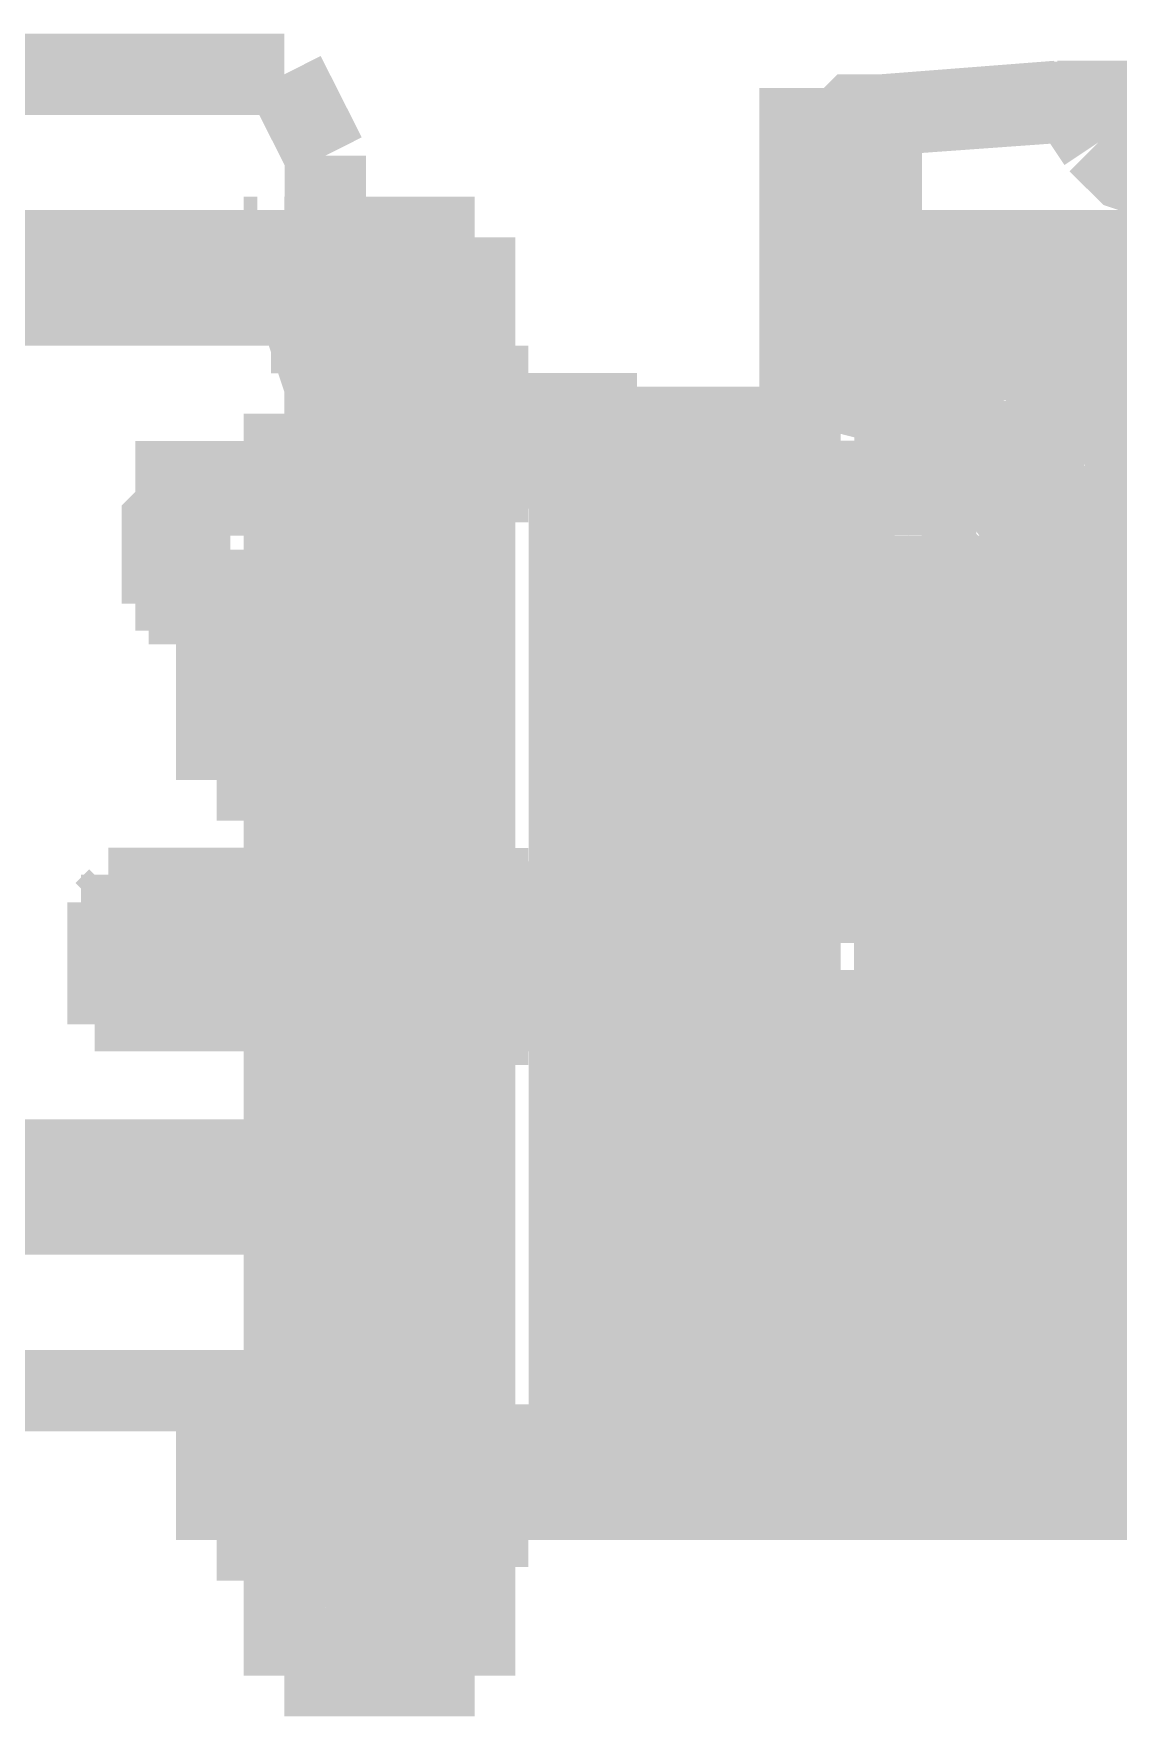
# Model space of a CAD drawing. Extents: x 0.1 to 11.6, y 0.3 to 16.2.
# Drawn here: x 8.4725 to 8.6058, y 7.53 to 7.7367 of the extents above; entities that cross this region are included whole.
import ezdxf

# ---------------------------------------------------------------- set-up
doc = ezdxf.new("R2010")
doc.units = 0
doc.header["$MEASUREMENT"] = 0

msp = doc.modelspace()

# ---------------------------------------------------------------- linework, layer by layer
at = {"color": 0}
for points, const_width in [([(8.50168, 7.73167), (8.44667, 7.73167)], 0.01), ([(8.50331, 7.73167), (8.50168, 7.73167)], 0.01), ([(8.50836, 7.72168), (8.50331, 7.73167)], 0.01), ([(8.57667, 7.72667), (8.57497, 7.72667), (8.57335, 7.72667), (8.57167, 7.72499)], 0.01), ([(8.59999, 7.72835), (8.57667, 7.72667)], 0.01), ([(8.59831, 7.72835), (8.57667, 7.72667)], 0.01), ([(8.57667, 7.72667), (8.57835, 7.72667)], 0.01), ([(8.57667, 7.72667), (8.57667, 7.71001)], 0.01), ([(8.59999, 7.72835), (8.59831, 7.72835)], 0.01), ([(8.59999, 7.72835), (8.60335, 7.72331)], 0.01), ([(8.64665, 7.72835), (8.59999, 7.72835)], 0.01), ([(8.56668, 7.72168), (8.56668, 7.72331), (8.56668, 7.72499), (8.56836, 7.72499)], 0.01), ([(8.56836, 7.72499), (8.56999, 7.72499), (8.57167, 7.72499)], 0.01), ([(8.57167, 7.72499), (8.57335, 7.72499)], 0.01), ([(8.60335, 7.72331), (8.60667, 7.72), (8.61165, 7.71832)], 0.01), ([(8.50836, 7.71832), (8.50836, 7.72168)], 0.01), ([(8.56668, 7.72168), (8.56668, 7.71001)], 0.01), ([(8.50836, 7.70503), (8.50836, 7.71832)], 0.01), ([(8.50836, 7.70833), (8.50836, 7.71001), (8.50667, 7.71001), (8.50667, 7.71164), (8.50499, 7.71164), (8.50499, 7.71332), (8.50499, 7.71164), (8.50331, 7.71164), (8.50331, 7.71001), (8.50331, 7.70833), (8.50499, 7.70833), (8.50499, 7.70665), (8.50499, 7.70503), (8.50499, 7.70335), (8.50667, 7.70335)], 0.01), ([(8.50168, 7.71001), (8.44667, 7.71001)], 0.01), ([(8.50331, 7.70833), (8.50331, 7.71001), (8.50168, 7.71001)], 0.01), ([(8.50331, 7.71332), (8.50331, 7.71164)], 0.00667), ([(8.50499, 7.71332), (8.50331, 7.71332)], 0.00667), ([(8.51497, 7.71164), (8.50836, 7.71164)], 0.01), ([(8.51497, 7.71164), (8.51497, 7.71001)], 0.01), ([(8.52669, 7.71164), (8.51497, 7.71164)], 0.01), ([(8.51497, 7.71164), (8.51497, 7.62332)], 0.01), ([(8.51497, 7.71164), (8.51497, 7.70167)], 0.01), ([(8.52669, 7.71164), (8.52669, 7.62332)], 0.01), ([(8.56668, 7.71001), (8.56668, 7.70167)], 0.01), ([(8.56668, 7.71001), (8.57167, 7.71001)], 0.01), ([(8.56836, 7.71001), (8.56836, 7.71164)], 0.01), ([(8.57497, 7.71164), (8.56836, 7.71164)], 0.01), ([(8.56836, 7.71164), (8.56999, 7.71164)], 0.01), ([(8.57335, 7.71164), (8.56836, 7.71164)], 0.01), ([(8.57167, 7.71001), (8.65169, 7.71001)], 0.01), ([(8.57335, 7.71164), (8.57497, 7.71164)], 0.01), ([(8.57497, 7.71001), (8.57497, 7.71164)], 0.01), ([(8.44667, 7.71001), (8.50331, 7.71001)], 0.00667), ([(8.50331, 7.70833), (8.50836, 7.69336)], 0.01), ([(8.50331, 7.69835), (8.50331, 7.71164)], 0.00667), ([(8.50836, 7.70833), (8.50836, 7.70665), (8.50836, 7.70503)], 0.01), ([(8.51665, 7.70833), (8.51497, 7.70833)], 0.00667), ([(8.52333, 7.70833), (8.51665, 7.70833)], 0.00667), ([(8.51665, 7.70833), (8.51833, 7.70833)], 0.00667), ([(8.51665, 7.70833), (8.51665, 7.69336)], 0.00667), ([(8.52333, 7.70833), (8.52333, 7.69)], 0.00667), ([(8.50836, 7.70503), (8.50836, 7.69997)], 0.01), ([(8.50667, 7.70335), (8.50667, 7.70167), (8.50667, 7.69997), (8.50836, 7.69997), (8.50836, 7.69835)], 0.01), ([(8.51167, 7.70503), (8.50999, 7.70503), (8.50836, 7.70335)], 0.00667), ([(8.51497, 7.70503), (8.51167, 7.70503)], 0.00667), ([(8.44667, 7.70167), (8.50331, 7.70167)], 0.00667), ([(8.51497, 7.70167), (8.50836, 7.69997)], 0.01), ([(8.51497, 7.70167), (8.51497, 7.69997)], 0.01), ([(8.51497, 7.69997), (8.51497, 7.69667)], 0.01), ([(8.56668, 7.70167), (8.57167, 7.70167)], 0.01), ([(8.56668, 7.67833), (8.56668, 7.70167)], 0.01), ([(8.56999, 7.69499), (8.56999, 7.70167)], 0.00667), ([(8.57167, 7.70167), (8.65169, 7.70167)], 0.01), ([(8.59, 7.69997), (8.58165, 7.69835), (8.57667, 7.69336), (8.57497, 7.68668)], 0.01), ([(8.57335, 7.69499), (8.57335, 7.70167)], 0.00667), ([(8.63336, 7.69997), (8.59, 7.69997)], 0.01), ([(8.50836, 7.69835), (8.51497, 7.69667)], 0.01), ([(8.50836, 7.69835), (8.50999, 7.69835)], 0.01), ([(8.50836, 7.69336), (8.50836, 7.69835)], 0.01), ([(8.50836, 7.69835), (8.50999, 7.69835)], 0.01), ([(8.50836, 7.69997), (8.50836, 7.69835)], 0.00667), ([(8.63336, 7.69835), (8.58664, 7.69835)], 0.01), ([(8.58664, 7.69835), (8.58664, 7.69667)], 0.01), ([(8.50331, 7.69835), (8.50499, 7.69835)], 0.00667), ([(8.50331, 7.69835), (8.50836, 7.69835)], 0.00667), ([(8.51497, 7.69667), (8.51497, 7.62668)], 0.01), ([(8.58664, 7.69667), (8.595, 7.69667)], 0.01), ([(8.595, 7.69667), (8.59169, 7.69336)], 0.01), ([(8.51497, 7.69667), (8.51665, 7.69667)], 0.00667), ([(8.51497, 7.69667), (8.51665, 7.69667)], 0.00667), ([(8.61003, 7.685), (8.60667, 7.69), (8.60167, 7.69336), (8.59668, 7.69), (8.595, 7.685)], 0.01), ([(8.50836, 7.69), (8.50836, 7.69336)], 0.01), ([(8.50836, 7.69), (8.50836, 7.69336)], 0.01), ([(8.50836, 7.69336), (8.50836, 7.68668)], 0.00667), ([(8.51665, 7.69336), (8.51665, 7.68332)], 0.00667), ([(8.51665, 7.69336), (8.52333, 7.69336)], 0.00667), ([(8.53331, 7.69336), (8.52669, 7.69336)], 0.01), ([(8.53331, 7.69336), (8.53331, 7.68668)], 0.01), ([(8.57335, 7.69499), (8.56999, 7.69499)], 0.00667), ([(8.58003, 7.69336), (8.58003, 7.69168)], 0.01), ([(8.59169, 7.69336), (8.58003, 7.69336)], 0.01), ([(8.58003, 7.69168), (8.59169, 7.69168)], 0.01), ([(8.59169, 7.69168), (8.59, 7.68832)], 0.01), ([(8.50331, 7.69), (8.50331, 7.535)], 0.01), ([(8.50331, 7.69), (8.50836, 7.69)], 0.01), ([(8.53999, 7.69), (8.53331, 7.69)], 0.01), ([(8.54497, 7.69), (8.53999, 7.69)], 0.01), ([(8.53999, 7.69), (8.54167, 7.69)], 0.01), ([(8.53999, 7.68832), (8.53999, 7.69)], 0.01), ([(8.53999, 7.69), (8.54167, 7.69)], 0.01), ([(8.54497, 7.68832), (8.54497, 7.69)], 0.01), ([(8.54497, 7.69), (8.54665, 7.69)], 0.01), ([(8.60667, 7.685), (8.60499, 7.68832), (8.60167, 7.69), (8.59831, 7.68832), (8.59668, 7.685)], 0.01), ([(8.52333, 7.69), (8.51497, 7.69)], 0.00667), ([(8.53, 7.69), (8.51665, 7.69)], 0.00667), ([(8.52333, 7.69), (8.52333, 7.67503)], 0.00667), ([(8.52669, 7.69), (8.52669, 7.68668)], 0.00667), ([(8.52832, 7.69), (8.52669, 7.69)], 0.00667), ([(8.52832, 7.69), (8.52832, 7.68668)], 0.00667), ([(8.53, 7.69), (8.52832, 7.69)], 0.00667), ([(8.53, 7.69), (8.53, 7.68668)], 0.00667), ([(8.53999, 7.68332), (8.53999, 7.68832)], 0.01), ([(8.54167, 7.68668), (8.54167, 7.68832)], 0.01), ([(8.56668, 7.68832), (8.54167, 7.68832)], 0.01), ([(8.59, 7.68832), (8.57835, 7.68832)], 0.01), ([(8.57835, 7.68832), (8.57835, 7.68668)], 0.01), ([(8.50836, 7.68668), (8.50836, 7.68832), (8.50999, 7.68832), (8.51167, 7.68832)], 0.00667), ([(8.50836, 7.68832), (8.50836, 7.68668), (8.50999, 7.685), (8.51167, 7.685)], 0.00667), ([(8.51167, 7.68832), (8.51335, 7.68832)], 0.00667), ([(8.51335, 7.67333), (8.51335, 7.68832)], 0.00667), ([(8.53999, 7.68832), (8.53, 7.68832)], 0.00667), ([(8.54497, 7.68832), (8.53, 7.68832)], 0.00667), ([(8.53331, 7.68668), (8.53331, 7.68164)], 0.01), ([(8.54167, 7.68332), (8.54167, 7.68668)], 0.01), ([(8.56668, 7.68668), (8.54167, 7.68668)], 0.01), ([(8.54497, 7.68832), (8.54497, 7.68668)], 0.00667), ([(8.54497, 7.68332), (8.54497, 7.68832)], 0.00667), ([(8.54497, 7.68832), (8.54665, 7.68832)], 0.00667), ([(8.56668, 7.68832), (8.54497, 7.68832)], 0.00667), ([(8.57497, 7.68668), (8.57497, 7.66997)], 0.01), ([(8.57835, 7.68668), (8.59, 7.68668)], 0.01), ([(8.59, 7.68668), (8.59, 7.68332)], 0.01), ([(8.60335, 7.685), (8.60335, 7.68668), (8.60167, 7.68668), (8.60167, 7.685)], 0.01), ([(8.50836, 7.67665), (8.50836, 7.68668)], 0.00667), ([(8.51497, 7.685), (8.51167, 7.685)], 0.00667), ([(8.52669, 7.68668), (8.52669, 7.68164)], 0.00667), ([(8.52832, 7.68668), (8.52832, 7.68164)], 0.00667), ([(8.53, 7.68668), (8.53, 7.68164)], 0.00667), ([(8.53331, 7.68332), (8.53999, 7.68332)], 0.01), ([(8.53999, 7.68332), (8.53999, 7.62999)], 0.01), ([(8.54167, 7.68332), (8.53999, 7.68332)], 0.01), ([(8.54167, 7.67833), (8.54167, 7.68332)], 0.01), ([(8.56668, 7.68332), (8.54167, 7.68332)], 0.01), ([(8.54497, 7.68668), (8.54497, 7.68332)], 0.00667), ([(8.57667, 7.68332), (8.57667, 7.68164)], 0.01), ([(8.59, 7.68332), (8.57667, 7.68332)], 0.01), ([(8.595, 7.685), (8.59668, 7.68001), (8.60167, 7.67833), (8.60667, 7.68001), (8.61003, 7.685)], 0.01), ([(8.59668, 7.685), (8.59831, 7.68164), (8.60167, 7.68001), (8.60499, 7.68164), (8.60667, 7.685)], 0.01), ([(8.60167, 7.685), (8.60335, 7.685)], 0.01), ([(8.49333, 7.68164), (8.49164, 7.68164), (8.49001, 7.68164), (8.49001, 7.68001)], 0.01), ([(8.49333, 7.68164), (8.50331, 7.68164)], 0.01), ([(8.51497, 7.68332), (8.51665, 7.68332)], 0.00667), ([(8.51665, 7.68332), (8.52333, 7.68332)], 0.00667), ([(8.52669, 7.68164), (8.53331, 7.68164)], 0.01), ([(8.53, 7.68332), (8.53999, 7.68332)], 0.00667), ([(8.53, 7.68332), (8.54497, 7.68332)], 0.00667), ([(8.53331, 7.68332), (8.53999, 7.68332)], 0.00667), ([(8.54497, 7.68332), (8.54167, 7.68332)], 0.00667), ([(8.54497, 7.68164), (8.54497, 7.68332)], 0.00667), ([(8.55832, 7.68001), (8.54497, 7.68332)], 0.00667), ([(8.54497, 7.68332), (8.54665, 7.68332)], 0.00667), ([(8.54497, 7.68332), (8.55832, 7.68001)], 0.00667), ([(8.55832, 7.68001), (8.54497, 7.68332)], 0.00667), ([(8.57667, 7.68164), (8.59, 7.68164)], 0.01), ([(8.59, 7.68164), (8.595, 7.67503), (8.60167, 7.67333)], 0.01), ([(8.49001, 7.68001), (8.49001, 7.67833), (8.48833, 7.67665), (8.48833, 7.67503), (8.48833, 7.67333), (8.48833, 7.67165), (8.49001, 7.67165), (8.49001, 7.66997)], 0.01), ([(8.51497, 7.68164), (8.53, 7.68164)], 0.00667), ([(8.52669, 7.68164), (8.52832, 7.68164)], 0.00667), ([(8.52832, 7.68164), (8.53, 7.68164)], 0.00667), ([(8.54497, 7.68164), (8.54167, 7.68164)], 0.00667), ([(8.54497, 7.68164), (8.54167, 7.68164)], 0.00667), ([(8.54497, 7.68001), (8.54497, 7.68164)], 0.00667), ([(8.55832, 7.67833), (8.54497, 7.68164)], 0.00667), ([(8.54497, 7.68164), (8.55832, 7.68001)], 0.00667), ([(8.59169, 7.67503), (8.59169, 7.67665), (8.59, 7.67833), (8.58832, 7.67665), (8.58664, 7.67503)], 0.01), ([(8.51167, 7.68001), (8.51167, 7.62332)], 0.00667), ([(8.51167, 7.68001), (8.51167, 7.65332)], 0.00667), ([(8.51335, 7.68001), (8.51167, 7.68001)], 0.00667), ([(8.51497, 7.68001), (8.51167, 7.68001)], 0.00667), ([(8.51335, 7.68001), (8.51335, 7.62332)], 0.00667), ([(8.51497, 7.68001), (8.51335, 7.68001)], 0.00667), ([(8.53668, 7.62332), (8.53668, 7.68001)], 0.00667), ([(8.53999, 7.68001), (8.53668, 7.68001)], 0.00667), ([(8.54167, 7.66997), (8.54167, 7.67833)], 0.01), ([(8.57167, 7.67833), (8.54167, 7.67833)], 0.01), ([(8.54497, 7.68001), (8.54167, 7.68001)], 0.00667), ([(8.54497, 7.68001), (8.55832, 7.67665)], 0.00667), ([(8.55832, 7.68001), (8.56, 7.68001)], 0.00667), ([(8.56668, 7.68001), (8.55832, 7.68001)], 0.00667), ([(8.56668, 7.68001), (8.55832, 7.68001)], 0.00667), ([(8.55832, 7.68001), (8.56, 7.68001)], 0.00667), ([(8.56668, 7.68001), (8.55832, 7.68001)], 0.00667), ([(8.56668, 7.68001), (8.55832, 7.68001)], 0.00667), ([(8.59169, 7.67503), (8.59169, 7.67665), (8.59, 7.67833), (8.58832, 7.67833), (8.58664, 7.67665), (8.58664, 7.67503)], 0.01), ([(8.59169, 7.67503), (8.59169, 7.67665), (8.59, 7.67833), (8.58832, 7.67665), (8.58664, 7.67503)], 0.00667), ([(8.49164, 7.67503), (8.49333, 7.67833)], 0.00667), ([(8.51335, 7.67833), (8.49333, 7.67833)], 0.00667), ([(8.49333, 7.67833), (8.49333, 7.66997)], 0.00667), ([(8.51167, 7.67833), (8.50999, 7.67833), (8.50999, 7.67665), (8.50836, 7.67665)], 0.00667), ([(8.50836, 7.67665), (8.50836, 7.67165)], 0.00667), ([(8.51167, 7.67333), (8.50999, 7.67333), (8.50999, 7.67503), (8.50836, 7.67503), (8.50836, 7.67665)], 0.00667), ([(8.51833, 7.67665), (8.51167, 7.67665)], 0.00667), ([(8.52669, 7.67833), (8.51497, 7.67833)], 0.00667), ([(8.51833, 7.67665), (8.51833, 7.67503)], 0.00667), ([(8.51833, 7.67665), (8.52001, 7.67665)], 0.00667), ([(8.51833, 7.67665), (8.52001, 7.67665)], 0.00667), ([(8.51833, 7.67665), (8.52001, 7.67665)], 0.00667), ([(8.51833, 7.67665), (8.52001, 7.67665)], 0.00667), ([(8.51833, 7.67665), (8.52001, 7.67665)], 0.00667), ([(8.51833, 7.67665), (8.52001, 7.67665)], 0.00667), ([(8.51833, 7.67665), (8.52001, 7.67665)], 0.00667), ([(8.51833, 7.67665), (8.52001, 7.67665)], 0.00667), ([(8.51833, 7.67665), (8.51833, 7.67503)], 0.00667), ([(8.51833, 7.67665), (8.52001, 7.67665)], 0.00667), ([(8.51833, 7.67665), (8.52001, 7.67665)], 0.00667), ([(8.54497, 7.67833), (8.54167, 7.67833)], 0.00667), ([(8.54497, 7.67503), (8.54497, 7.67833)], 0.00667), ([(8.55832, 7.67665), (8.54497, 7.67833)], 0.00667), ([(8.55832, 7.67665), (8.55832, 7.67833)], 0.00667), ([(8.56668, 7.67833), (8.55832, 7.67833)], 0.00667), ([(8.55832, 7.67333), (8.55832, 7.67665)], 0.00667), ([(8.56668, 7.67665), (8.55832, 7.67665)], 0.00667), ([(8.56668, 7.67665), (8.55832, 7.67665)], 0.00667), ([(8.56668, 7.66997), (8.56668, 7.67833)], 0.00667), ([(8.56836, 7.66835), (8.56836, 7.67833)], 0.00667), ([(8.58333, 7.67503), (8.58333, 7.67665), (8.58165, 7.67665), (8.58003, 7.67665), (8.58003, 7.67503)], 0.01), ([(8.58003, 7.67503), (8.58165, 7.67333), (8.58333, 7.67503)], 0.01), ([(8.58664, 7.67503), (8.58664, 7.67333), (8.58832, 7.67333), (8.59, 7.67333), (8.59169, 7.67333), (8.59169, 7.67503)], 0.01), ([(8.58664, 7.67503), (8.58664, 7.67333), (8.58832, 7.67333), (8.59, 7.67333), (8.59169, 7.67333), (8.59169, 7.67503)], 0.01), ([(8.49164, 7.67503), (8.49333, 7.66997)], 0.00667), ([(8.52333, 7.67503), (8.51497, 7.67503)], 0.00667), ([(8.51833, 7.67503), (8.51833, 7.63835)], 0.00667), ([(8.51833, 7.67503), (8.52001, 7.67503)], 0.00667), ([(8.51833, 7.67503), (8.52001, 7.67503)], 0.00667), ([(8.51833, 7.67503), (8.52001, 7.67503)], 0.00667), ([(8.51833, 7.67503), (8.51833, 7.63835)], 0.00667), ([(8.51833, 7.67503), (8.52001, 7.67503)], 0.00667), ([(8.52333, 7.67503), (8.52333, 7.625)], 0.00667), ([(8.54497, 7.67503), (8.54167, 7.67503)], 0.00667), ([(8.54497, 7.67503), (8.54167, 7.67503)], 0.00667), ([(8.54497, 7.67165), (8.54497, 7.67503)], 0.00667), ([(8.55832, 7.67165), (8.54497, 7.67503)], 0.00667), ([(8.54497, 7.67503), (8.55832, 7.67333)], 0.00667), ([(8.58664, 7.67503), (8.58664, 7.67333), (8.58832, 7.67333), (8.59, 7.67333), (8.59169, 7.67333), (8.59169, 7.67503)], 0.00667), ([(8.60167, 7.67333), (8.63336, 7.67333)], 0.01), ([(8.51167, 7.67333), (8.50999, 7.67333), (8.50999, 7.67165), (8.50836, 7.67165)], 0.00667), ([(8.51167, 7.67333), (8.51335, 7.67333)], 0.00667), ([(8.51167, 7.67333), (8.51335, 7.67333)], 0.00667), ([(8.51335, 7.65831), (8.51335, 7.67333)], 0.00667), ([(8.56668, 7.67333), (8.55832, 7.67333)], 0.00667), ([(8.49001, 7.66997), (8.49001, 7.66835), (8.49164, 7.66835), (8.49164, 7.66667), (8.49333, 7.66667)], 0.01), ([(8.50836, 7.67165), (8.50836, 7.63499)], 0.00667), ([(8.52333, 7.67165), (8.51497, 7.67165)], 0.00667), ([(8.57497, 7.66997), (8.54167, 7.66997)], 0.01), ([(8.54497, 7.67165), (8.54167, 7.67165)], 0.00667), ([(8.54497, 7.67165), (8.55832, 7.66835)], 0.00667), ([(8.55832, 7.66835), (8.55832, 7.67165)], 0.00667), ([(8.56668, 7.67165), (8.55832, 7.67165)], 0.00667), ([(8.64833, 7.66997), (8.57497, 7.66997)], 0.01), ([(8.49333, 7.66667), (8.50331, 7.66667)], 0.01), ([(8.51335, 7.66997), (8.49333, 7.66997)], 0.00667), ([(8.49501, 7.66667), (8.50331, 7.66667)], 0.01), ([(8.49501, 7.65169), (8.49501, 7.66667)], 0.01), ([(8.51497, 7.66997), (8.52669, 7.66997)], 0.00667), ([(8.56836, 7.66835), (8.55832, 7.66835)], 0.00667), ([(8.56668, 7.66997), (8.56668, 7.66835), (8.56836, 7.66835)], 0.00667), ([(8.49501, 7.66499), (8.50331, 7.66499)], 0.00667), ([(8.54167, 7.66168), (8.65668, 7.66168)], 0.01), ([(8.54167, 7.66), (8.54167, 7.66168)], 0.01), ([(8.50836, 7.66), (8.50999, 7.66), (8.50999, 7.65831), (8.51167, 7.65831)], 0.00667), ([(8.54167, 7.66), (8.65668, 7.66)], 0.01), ([(8.54497, 7.65332), (8.54497, 7.66)], 0.01), ([(8.55832, 7.65332), (8.55832, 7.66)], 0.01), ([(8.51167, 7.655), (8.50999, 7.655), (8.50999, 7.65668), (8.50836, 7.65668), (8.50836, 7.65831)], 0.00667), ([(8.51167, 7.65831), (8.51335, 7.65831)], 0.00667), ([(8.52333, 7.65831), (8.51497, 7.65831)], 0.00667), ([(8.51167, 7.655), (8.51167, 7.59169)], 0.00667), ([(8.54167, 7.65169), (8.54167, 7.65332)], 0.01), ([(8.54167, 7.65332), (8.65668, 7.65332)], 0.01), ([(8.49501, 7.65169), (8.50331, 7.65169)], 0.01), ([(8.49501, 7.64501), (8.49501, 7.65169)], 0.01), ([(8.54167, 7.65169), (8.65668, 7.65169)], 0.01), ([(8.54497, 7.64501), (8.54497, 7.65169)], 0.01), ([(8.55832, 7.64501), (8.55832, 7.65169)], 0.01), ([(8.50331, 7.64501), (8.49501, 7.64501)], 0.01), ([(8.54167, 7.64333), (8.54167, 7.64501)], 0.01), ([(8.54167, 7.64501), (8.56332, 7.64501)], 0.01), ([(8.565, 7.64501), (8.56332, 7.64501), (8.56332, 7.64333)], 0.01), ([(8.63499, 7.64501), (8.565, 7.64501)], 0.01), ([(8.54167, 7.64333), (8.56332, 7.64333)], 0.01), ([(8.54497, 7.63667), (8.54497, 7.64333)], 0.01), ([(8.55832, 7.63667), (8.55832, 7.64333)], 0.01), ([(8.56332, 7.64333), (8.56332, 7.60335)], 0.01), ([(8.56332, 7.64501), (8.63499, 7.64501)], 0.00667), ([(8.51833, 7.64165), (8.51665, 7.63997)], 0.00667), ([(8.51833, 7.64165), (8.51833, 7.63997)], 0.00667), ([(8.51833, 7.64165), (8.52001, 7.64165)], 0.00667), ([(8.51833, 7.63997), (8.51833, 7.64165)], 0.00667), ([(8.56332, 7.64333), (8.63667, 7.64333)], 0.00667), ([(8.51167, 7.63835), (8.51167, 7.63997)], 0.00667), ([(8.51665, 7.63997), (8.51665, 7.62332)], 0.00667), ([(8.51833, 7.63997), (8.52001, 7.63997)], 0.00667), ([(8.51833, 7.63997), (8.52001, 7.63997)], 0.00667), ([(8.51833, 7.63835), (8.51833, 7.63667)], 0.00667), ([(8.51833, 7.63835), (8.52001, 7.63835)], 0.00667), ([(8.51833, 7.63667), (8.51833, 7.63835)], 0.00667), ([(8.54167, 7.63667), (8.56168, 7.63667)], 0.01), ([(8.54167, 7.63499), (8.54167, 7.63667)], 0.01), ([(8.56168, 7.63499), (8.56168, 7.63667)], 0.01), ([(8.56332, 7.63667), (8.56168, 7.63667)], 0.01), ([(8.51833, 7.63667), (8.51833, 7.63167)], 0.00667), ([(8.51833, 7.63667), (8.52001, 7.63667)], 0.00667), ([(8.51833, 7.63667), (8.52001, 7.63667)], 0.00667), ([(8.54167, 7.63499), (8.56168, 7.63499)], 0.01), ([(8.54497, 7.62999), (8.54497, 7.63499)], 0.01), ([(8.55832, 7.62831), (8.55832, 7.63499)], 0.01), ([(8.56168, 7.63499), (8.56332, 7.63499)], 0.01), ([(8.63667, 7.63667), (8.56332, 7.63667)], 0.00667), ([(8.48167, 7.63336), (8.48503, 7.63336)], 0.00667), ([(8.48167, 7.63336), (8.48167, 7.63167)], 0.00667), ([(8.48503, 7.63336), (8.50836, 7.63336)], 0.00667), ([(8.50836, 7.63499), (8.51167, 7.63499)], 0.00667), ([(8.50836, 7.63499), (8.50836, 7.61165)], 0.00667), ([(8.50836, 7.63336), (8.50999, 7.63336)], 0.00667), ([(8.50999, 7.63167), (8.50999, 7.63336)], 0.00667), ([(8.51167, 7.63499), (8.51335, 7.63499)], 0.00667), ([(8.51335, 7.62668), (8.51335, 7.63499)], 0.00667), ([(8.53331, 7.63167), (8.52669, 7.63167)], 0.01), ([(8.53331, 7.63167), (8.53331, 7.61501)], 0.01), ([(8.56332, 7.63499), (8.63667, 7.63499)], 0.00667), ([(8.48167, 7.63167), (8.47999, 7.62999)], 0.00667), ([(8.48167, 7.63167), (8.48167, 7.62332)], 0.00667), ([(8.48167, 7.63167), (8.48335, 7.63167), (8.48503, 7.63167)], 0.00667), ([(8.48167, 7.63167), (8.48335, 7.63167)], 0.00667), ([(8.48503, 7.63167), (8.50836, 7.63167)], 0.00667), ([(8.50836, 7.63167), (8.50999, 7.63167)], 0.00667), ([(8.50836, 7.63167), (8.50999, 7.63167)], 0.00667), ([(8.50836, 7.63167), (8.50999, 7.63167)], 0.00667), ([(8.50836, 7.62668), (8.50836, 7.63167)], 0.00667), ([(8.51167, 7.63167), (8.50836, 7.63167)], 0.00667), ([(8.50999, 7.63167), (8.51167, 7.63167)], 0.00667), ([(8.50999, 7.63167), (8.51167, 7.63167)], 0.00667), ([(8.50999, 7.63167), (8.51167, 7.63167)], 0.00667), ([(8.50999, 7.63167), (8.51167, 7.63167)], 0.00667), ([(8.51497, 7.63167), (8.50999, 7.63167)], 0.00667), ([(8.53999, 7.63167), (8.51497, 7.63167)], 0.00667), ([(8.51665, 7.63167), (8.51665, 7.625)], 0.00667), ([(8.52333, 7.63167), (8.51665, 7.63167)], 0.00667), ([(8.53999, 7.63167), (8.51665, 7.63167)], 0.00667), ([(8.51833, 7.63167), (8.51833, 7.62999)], 0.00667), ([(8.51833, 7.63167), (8.52001, 7.63167)], 0.00667), ([(8.53331, 7.62999), (8.53999, 7.62999)], 0.01), ([(8.53999, 7.62999), (8.53999, 7.62831)], 0.01), ([(8.54497, 7.62999), (8.53999, 7.62999)], 0.01), ([(8.53999, 7.63167), (8.53999, 7.62332)], 0.00667), ([(8.54497, 7.62999), (8.54665, 7.62999)], 0.01), ([(8.54497, 7.62831), (8.54497, 7.62999)], 0.01), ([(8.47999, 7.62999), (8.47999, 7.62332)], 0.00667), ([(8.51665, 7.62999), (8.52333, 7.62999)], 0.00667), ([(8.51833, 7.62999), (8.51833, 7.625)], 0.00667), ([(8.51833, 7.62999), (8.52001, 7.62999)], 0.00667), ([(8.51833, 7.62999), (8.52001, 7.62999)], 0.00667), ([(8.53999, 7.62831), (8.53999, 7.62668)], 0.01), ([(8.54497, 7.62668), (8.54497, 7.62831)], 0.01), ([(8.54497, 7.62831), (8.56168, 7.62831)], 0.01), ([(8.56168, 7.62668), (8.56168, 7.62831)], 0.01), ([(8.56332, 7.62831), (8.56168, 7.62831)], 0.01), ([(8.51167, 7.62831), (8.51167, 7.60335)], 0.00667), ([(8.51335, 7.62668), (8.51497, 7.62668)], 0.01), ([(8.51335, 7.62001), (8.51335, 7.62668)], 0.01), ([(8.51497, 7.62668), (8.51497, 7.62332)], 0.01), ([(8.53, 7.62831), (8.51665, 7.62831)], 0.00667), ([(8.52832, 7.62831), (8.52669, 7.62668)], 0.00667), ([(8.52832, 7.62831), (8.52832, 7.62332)], 0.00667), ([(8.53, 7.62831), (8.52832, 7.62831)], 0.00667), ([(8.53, 7.62831), (8.53, 7.62332)], 0.00667), ([(8.53331, 7.62831), (8.53999, 7.62831)], 0.00667), ([(8.53999, 7.62668), (8.53999, 7.62001)], 0.01), ([(8.53999, 7.62001), (8.53999, 7.62668)], 0.01), ([(8.54497, 7.62001), (8.54497, 7.62668)], 0.01), ([(8.54497, 7.62668), (8.56168, 7.62668)], 0.01), ([(8.55832, 7.62001), (8.55832, 7.62668)], 0.01), ([(8.56168, 7.62668), (8.56332, 7.62668)], 0.01), ([(8.63667, 7.62831), (8.56332, 7.62831)], 0.00667), ([(8.48335, 7.62668), (8.47999, 7.62668)], 0.00667), ([(8.48335, 7.62668), (8.48335, 7.62332)], 0.00667), ([(8.48503, 7.62668), (8.48335, 7.62668)], 0.00667), ([(8.48503, 7.62668), (8.48503, 7.62332)], 0.00667), ([(8.50168, 7.625), (8.48503, 7.625)], 0.00667), ([(8.50168, 7.625), (8.50168, 7.62332)], 0.00667), ([(8.50168, 7.62332), (8.50168, 7.625)], 0.00667), ([(8.50836, 7.62001), (8.50836, 7.62668)], 0.00667), ([(8.50836, 7.62668), (8.51167, 7.62668)], 0.00667), ([(8.51497, 7.62332), (8.51497, 7.535)], 0.01), ([(8.51497, 7.62332), (8.51497, 7.62001)], 0.01), ([(8.51497, 7.62668), (8.51665, 7.62668)], 0.00667), ([(8.51665, 7.625), (8.51665, 7.62169)], 0.00667), ([(8.52333, 7.625), (8.51665, 7.625)], 0.00667), ([(8.51833, 7.625), (8.52001, 7.625)], 0.00667), ([(8.51833, 7.625), (8.51833, 7.62332)], 0.00667), ([(8.52669, 7.62332), (8.52669, 7.535)], 0.01), ([(8.52669, 7.62668), (8.52669, 7.62332)], 0.00667), ([(8.53999, 7.625), (8.53, 7.625)], 0.00667), ([(8.54497, 7.625), (8.53, 7.625)], 0.00667), ([(8.54497, 7.625), (8.54497, 7.62332)], 0.00667), ([(8.56332, 7.62668), (8.56836, 7.62668)], 0.00667), ([(8.56836, 7.62001), (8.56836, 7.62668)], 0.00667), ([(8.57667, 7.62668), (8.62332, 7.62668)], 0.00667), ([(8.57667, 7.62001), (8.57667, 7.62668)], 0.00667), ([(8.47999, 7.62332), (8.47999, 7.61501)], 0.00667), ([(8.48167, 7.62332), (8.48167, 7.61501)], 0.00667), ([(8.48335, 7.62332), (8.48335, 7.62001)], 0.00667), ([(8.48503, 7.62332), (8.48503, 7.62001)], 0.00667), ([(8.50168, 7.62332), (8.50168, 7.62169)], 0.00667), ([(8.50168, 7.62169), (8.50168, 7.62332)], 0.00667), ([(8.51167, 7.62332), (8.51167, 7.58003)], 0.00667), ([(8.51335, 7.62332), (8.51335, 7.56668)], 0.00667), ([(8.51665, 7.62332), (8.51665, 7.60667)], 0.00667), ([(8.51833, 7.62332), (8.51833, 7.62169)], 0.00667), ([(8.52669, 7.62332), (8.52669, 7.62001)], 0.00667), ([(8.52832, 7.62332), (8.52832, 7.61833)], 0.00667), ([(8.53, 7.62332), (8.53, 7.61833)], 0.00667), ([(8.53668, 7.56668), (8.53668, 7.62332)], 0.00667), ([(8.53999, 7.62332), (8.53999, 7.61501)], 0.00667), ([(8.54497, 7.62332), (8.54497, 7.62169)], 0.00667), ([(8.48503, 7.62169), (8.50168, 7.62169)], 0.00667), ([(8.51335, 7.62001), (8.51497, 7.62001)], 0.01), ([(8.51497, 7.62001), (8.51497, 7.535)], 0.01), ([(8.52333, 7.62169), (8.51665, 7.62169)], 0.00667), ([(8.51665, 7.62169), (8.51665, 7.61501)], 0.00667), ([(8.51833, 7.62169), (8.51833, 7.61664)], 0.00667), ([(8.51833, 7.62169), (8.52001, 7.62169)], 0.00667), ([(8.52333, 7.62169), (8.52333, 7.57167)], 0.00667), ([(8.53, 7.62169), (8.53999, 7.62169)], 0.00667), ([(8.53, 7.62169), (8.54497, 7.62169)], 0.00667), ([(8.53999, 7.61833), (8.53999, 7.62001)], 0.01), ([(8.54497, 7.61833), (8.54497, 7.62001)], 0.01), ([(8.54497, 7.62001), (8.56168, 7.62001)], 0.01), ([(8.56168, 7.61833), (8.56168, 7.62001)], 0.01), ([(8.56332, 7.62001), (8.56168, 7.62001)], 0.01), ([(8.47999, 7.61833), (8.48335, 7.62001)], 0.00667), ([(8.48335, 7.62001), (8.48503, 7.62001)], 0.00667), ([(8.50836, 7.62001), (8.51167, 7.62001)], 0.00667), ([(8.50836, 7.61501), (8.50836, 7.62001)], 0.00667), ([(8.51335, 7.61165), (8.51335, 7.62001)], 0.00667), ([(8.52669, 7.62001), (8.52832, 7.61833)], 0.00667), ([(8.53331, 7.61833), (8.53999, 7.61833)], 0.01), ([(8.53999, 7.61664), (8.53999, 7.61833)], 0.01), ([(8.54497, 7.61664), (8.54497, 7.61833)], 0.01), ([(8.54497, 7.61833), (8.56168, 7.61833)], 0.01), ([(8.55832, 7.61165), (8.55832, 7.61833)], 0.01), ([(8.56168, 7.61833), (8.56332, 7.61833)], 0.01), ([(8.56836, 7.62001), (8.56332, 7.62001)], 0.00667), ([(8.62332, 7.62001), (8.57667, 7.62001)], 0.00667), ([(8.51497, 7.61833), (8.51665, 7.61833)], 0.00667), ([(8.51665, 7.61833), (8.53, 7.61833)], 0.00667), ([(8.51833, 7.61664), (8.52001, 7.61664)], 0.00667), ([(8.51833, 7.61664), (8.51833, 7.61501)], 0.00667), ([(8.51833, 7.61664), (8.52001, 7.61664)], 0.00667), ([(8.53331, 7.61501), (8.52669, 7.61501)], 0.01), ([(8.52832, 7.61833), (8.53, 7.61833)], 0.00667), ([(8.53331, 7.61664), (8.53999, 7.61664)], 0.00667), ([(8.53999, 7.61664), (8.53999, 7.56332)], 0.01), ([(8.54497, 7.61664), (8.53999, 7.61664)], 0.01), ([(8.54497, 7.61664), (8.54665, 7.61664)], 0.01), ([(8.54497, 7.61165), (8.54497, 7.61664)], 0.01), ([(8.56332, 7.61833), (8.63667, 7.61833)], 0.00667), ([(8.47999, 7.61501), (8.48167, 7.61501)], 0.00667), ([(8.48167, 7.61501), (8.51497, 7.61501)], 0.00667), ([(8.50836, 7.61501), (8.51167, 7.61501)], 0.00667), ([(8.51497, 7.61501), (8.53999, 7.61501)], 0.00667), ([(8.51665, 7.61501), (8.52333, 7.61501)], 0.00667), ([(8.51665, 7.61501), (8.52333, 7.61501)], 0.00667), ([(8.51665, 7.61501), (8.53999, 7.61501)], 0.00667), ([(8.51833, 7.61501), (8.52001, 7.61501)], 0.00667), ([(8.51833, 7.61501), (8.51833, 7.61003)], 0.00667), ([(8.51833, 7.61501), (8.52001, 7.61501)], 0.00667), ([(8.54167, 7.61003), (8.54167, 7.61165)], 0.01), ([(8.54167, 7.61165), (8.56168, 7.61165)], 0.01), ([(8.56168, 7.61003), (8.56168, 7.61165)], 0.01), ([(8.56332, 7.61165), (8.56168, 7.61165)], 0.01), ([(8.51167, 7.61165), (8.50836, 7.61165)], 0.00667), ([(8.50836, 7.61165), (8.50836, 7.57497)], 0.00667), ([(8.51167, 7.61165), (8.51335, 7.61165)], 0.00667), ([(8.54167, 7.61003), (8.56168, 7.61003)], 0.01), ([(8.54497, 7.60335), (8.54497, 7.61003)], 0.01), ([(8.55832, 7.60335), (8.55832, 7.61003)], 0.01), ([(8.56168, 7.61003), (8.56332, 7.61003)], 0.01), ([(8.63667, 7.61165), (8.56332, 7.61165)], 0.00667), ([(8.51833, 7.61003), (8.51833, 7.60835)], 0.00667), ([(8.51833, 7.61003), (8.52001, 7.61003)], 0.00667), ([(8.51833, 7.61003), (8.52001, 7.61003)], 0.00667), ([(8.51833, 7.60835), (8.51833, 7.61003)], 0.00667), ([(8.51833, 7.60835), (8.51833, 7.57167)], 0.00667), ([(8.51833, 7.60835), (8.52001, 7.60835)], 0.00667), ([(8.51833, 7.60835), (8.51833, 7.57167)], 0.00667), ([(8.56332, 7.61003), (8.63667, 7.61003)], 0.00667), ([(8.51167, 7.60667), (8.51335, 7.60667)], 0.00667), ([(8.51665, 7.60667), (8.51833, 7.60499)], 0.00667), ([(8.51833, 7.60667), (8.52001, 7.60667)], 0.00667), ([(8.51833, 7.60667), (8.52001, 7.60667)], 0.00667), ([(8.50836, 7.60499), (8.50999, 7.60499), (8.50999, 7.60335), (8.51167, 7.60335)], 0.00667), ([(8.51833, 7.60499), (8.52001, 7.60499)], 0.00667), ([(8.51833, 7.60499), (8.52001, 7.60499)], 0.00667), ([(8.51833, 7.60499), (8.52001, 7.60499)], 0.00667), ([(8.54167, 7.60167), (8.54167, 7.60335)], 0.01), ([(8.54167, 7.60335), (8.56332, 7.60335)], 0.01), ([(8.56332, 7.60335), (8.56332, 7.60167), (8.565, 7.60167)], 0.01), ([(8.50499, 7.60335), (8.50836, 7.60335)], 0.00667), ([(8.50499, 7.60335), (8.50499, 7.60167)], 0.00667), ([(8.51167, 7.60335), (8.51497, 7.60335)], 0.00667), ([(8.54167, 7.60167), (8.56332, 7.60167)], 0.01), ([(8.54497, 7.595), (8.54497, 7.60167)], 0.01), ([(8.55832, 7.595), (8.55832, 7.60167)], 0.01), ([(8.56332, 7.60335), (8.63667, 7.60335)], 0.00667), ([(8.565, 7.60167), (8.63499, 7.60167)], 0.01), ([(8.50499, 7.59), (8.50499, 7.60167)], 0.00667), ([(8.56332, 7.60167), (8.63499, 7.60167)], 0.00667), ([(8.44667, 7.59999), (8.50499, 7.59999)], 0.00667), ([(8.51167, 7.59999), (8.50999, 7.59999), (8.50836, 7.59999), (8.50836, 7.59831)], 0.00667), ([(8.51167, 7.59999), (8.51497, 7.59999)], 0.00667), ([(8.54167, 7.595), (8.65668, 7.595)], 0.01), ([(8.54167, 7.59332), (8.54167, 7.595)], 0.01), ([(8.54167, 7.59332), (8.65668, 7.59332)], 0.01), ([(8.54497, 7.58664), (8.54497, 7.59332)], 0.01), ([(8.55832, 7.58664), (8.55832, 7.59332)], 0.01), ([(8.50331, 7.59169), (8.44667, 7.59169)], 0.01), ([(8.44667, 7.59169), (8.50499, 7.59169)], 0.00667), ([(8.50499, 7.58832), (8.50499, 7.59)], 0.00667), ([(8.51167, 7.59169), (8.50999, 7.59169), (8.50999, 7.59), (8.50836, 7.59), (8.50836, 7.58832)], 0.00667), ([(8.51167, 7.58832), (8.50999, 7.58832), (8.50836, 7.58832), (8.50836, 7.59)], 0.00667), ([(8.50499, 7.58832), (8.50836, 7.58832)], 0.00667), ([(8.51167, 7.58664), (8.51167, 7.58832)], 0.00667), ([(8.52333, 7.58832), (8.51497, 7.58832)], 0.00667), ([(8.54167, 7.58501), (8.54167, 7.58664)], 0.01), ([(8.54167, 7.58664), (8.65668, 7.58664)], 0.01), ([(8.51167, 7.58664), (8.51497, 7.58664)], 0.00667), ([(8.51167, 7.58664), (8.51167, 7.56668)], 0.00667), ([(8.54167, 7.58501), (8.65668, 7.58501)], 0.01), ([(8.50836, 7.58501), (8.51335, 7.58501)], 0.00667), ([(8.50836, 7.58501), (8.51335, 7.58501)], 0.00667), ([(8.51335, 7.57335), (8.51335, 7.58501)], 0.00667), ([(8.51335, 7.58501), (8.51497, 7.58501)], 0.00667), ([(8.51335, 7.58003), (8.51167, 7.58003)], 0.00667), ([(8.51167, 7.58003), (8.51167, 7.565)], 0.00667), ([(8.51167, 7.58003), (8.51167, 7.57835)], 0.00667), ([(8.56, 7.57835), (8.54167, 7.57835)], 0.01), ([(8.54167, 7.56836), (8.54167, 7.57835)], 0.01), ([(8.54497, 7.57667), (8.55832, 7.58003)], 0.00667), ([(8.55832, 7.57497), (8.55832, 7.58003)], 0.00667), ([(8.56, 7.58003), (8.55832, 7.58003)], 0.00667), ([(8.56999, 7.57835), (8.56, 7.57835)], 0.01), ([(8.56, 7.57835), (8.56, 7.56668)], 0.01), ([(8.56, 7.57835), (8.56, 7.58003)], 0.00667), ([(8.62999, 7.57835), (8.56999, 7.57835)], 0.01), ([(8.56999, 7.56668), (8.56999, 7.57835)], 0.01), ([(8.56999, 7.58003), (8.56999, 7.57835)], 0.00667), ([(8.62999, 7.58003), (8.56999, 7.58003)], 0.00667), ([(8.50499, 7.57835), (8.50331, 7.57835)], 0.00667), ([(8.50331, 7.57835), (8.50331, 7.56668)], 0.00667), ([(8.50331, 7.57835), (8.50499, 7.57835)], 0.00667), ([(8.50499, 7.57835), (8.51167, 7.57835)], 0.00667), ([(8.52669, 7.57667), (8.51497, 7.57667)], 0.00667), ([(8.54497, 7.57667), (8.54167, 7.57667)], 0.00667), ([(8.54497, 7.57167), (8.54497, 7.57667)], 0.00667), ([(8.56168, 7.57667), (8.565, 7.57667)], 0.00667), ([(8.56168, 7.57667), (8.56168, 7.56668)], 0.00667), ([(8.565, 7.57667), (8.56668, 7.57667)], 0.00667), ([(8.56668, 7.56668), (8.56668, 7.57667)], 0.00667), ([(8.50836, 7.57497), (8.50999, 7.57497), (8.50999, 7.57335), (8.51167, 7.57335)], 0.00667), ([(8.50836, 7.57497), (8.50836, 7.56999)], 0.00667), ([(8.51167, 7.57335), (8.51335, 7.57335)], 0.00667), ([(8.51335, 7.55832), (8.51335, 7.57335)], 0.00667), ([(8.52333, 7.57497), (8.51497, 7.57497)], 0.00667), ([(8.55832, 7.57497), (8.54497, 7.57167)], 0.00667), ([(8.54497, 7.57167), (8.55832, 7.57335)], 0.00667), ([(8.56, 7.57497), (8.55832, 7.57497)], 0.00667), ([(8.55832, 7.56999), (8.55832, 7.57335)], 0.00667), ([(8.58664, 7.57335), (8.55832, 7.57335)], 0.00667), ([(8.62999, 7.57497), (8.56999, 7.57497)], 0.00667), ([(8.44667, 7.56999), (8.49501, 7.56999)], 0.01), ([(8.50331, 7.56999), (8.49501, 7.56999)], 0.01), ([(8.49501, 7.55165), (8.49501, 7.56999)], 0.01), ([(8.50836, 7.56999), (8.50836, 7.57167), (8.50999, 7.57167), (8.51167, 7.57167)], 0.00667), ([(8.51167, 7.57167), (8.51335, 7.57167)], 0.00667), ([(8.52333, 7.57167), (8.51497, 7.57167)], 0.00667), ([(8.51833, 7.57167), (8.51833, 7.56999)], 0.00667), ([(8.51833, 7.57167), (8.52001, 7.57167)], 0.00667), ([(8.51833, 7.57167), (8.52001, 7.57167)], 0.00667), ([(8.51833, 7.57167), (8.52001, 7.57167)], 0.00667), ([(8.51833, 7.57167), (8.52001, 7.57167)], 0.00667), ([(8.51833, 7.57167), (8.51833, 7.56999)], 0.00667), ([(8.52333, 7.57167), (8.52333, 7.55664)], 0.00667), ([(8.54497, 7.57167), (8.54167, 7.57167)], 0.00667), ([(8.54497, 7.57167), (8.54167, 7.57167)], 0.00667), ([(8.54497, 7.56836), (8.54497, 7.57167)], 0.00667), ([(8.50836, 7.56), (8.50836, 7.56999)], 0.00667), ([(8.50836, 7.56999), (8.50999, 7.56836), (8.51167, 7.56836)], 0.00667), ([(8.51167, 7.56999), (8.51833, 7.56999)], 0.00667), ([(8.51833, 7.56999), (8.52001, 7.56999)], 0.00667), ([(8.51833, 7.56999), (8.52001, 7.56999)], 0.00667), ([(8.51833, 7.56999), (8.52001, 7.56999)], 0.00667), ([(8.51833, 7.56999), (8.52001, 7.56999)], 0.00667), ([(8.51833, 7.56999), (8.52001, 7.56999)], 0.00667), ([(8.51833, 7.56999), (8.52001, 7.56999)], 0.00667), ([(8.51833, 7.56999), (8.52001, 7.56999)], 0.00667), ([(8.51833, 7.56999), (8.52001, 7.56999)], 0.00667), ([(8.51833, 7.56999), (8.52001, 7.56999)], 0.00667), ([(8.51833, 7.56999), (8.52001, 7.56999)], 0.00667), ([(8.54167, 7.56836), (8.56, 7.56836)], 0.01), ([(8.54167, 7.56332), (8.54167, 7.56836)], 0.01), ([(8.55832, 7.56999), (8.54497, 7.56836)], 0.00667), ([(8.54497, 7.56668), (8.55832, 7.56999)], 0.00667), ([(8.58664, 7.56999), (8.55832, 7.56999)], 0.00667), ([(8.55832, 7.56836), (8.55832, 7.56999)], 0.00667), ([(8.58664, 7.56999), (8.55832, 7.56999)], 0.00667), ([(8.56999, 7.56836), (8.62999, 7.56836)], 0.01), ([(8.51497, 7.56836), (8.52669, 7.56836)], 0.00667), ([(8.54497, 7.56836), (8.54167, 7.56836)], 0.00667), ([(8.55832, 7.56836), (8.54497, 7.565)], 0.00667), ([(8.55832, 7.56668), (8.55832, 7.56332)], 0.01), ([(8.56, 7.56668), (8.55832, 7.56668)], 0.01), ([(8.58664, 7.56836), (8.55832, 7.56836)], 0.00667), ([(8.56, 7.56668), (8.56999, 7.56668)], 0.01), ([(8.56999, 7.56332), (8.56999, 7.56668)], 0.01), ([(8.56999, 7.56668), (8.57167, 7.56668)], 0.01), ([(8.50499, 7.56668), (8.50331, 7.56668)], 0.00667), ([(8.50331, 7.56668), (8.50499, 7.56668)], 0.00667), ([(8.50499, 7.56668), (8.51167, 7.565)], 0.00667), ([(8.51167, 7.56668), (8.51335, 7.56668)], 0.00667), ([(8.51167, 7.56668), (8.51497, 7.56668)], 0.00667), ([(8.51335, 7.565), (8.51167, 7.565)], 0.00667), ([(8.51167, 7.565), (8.51335, 7.565)], 0.00667), ([(8.51335, 7.56668), (8.51497, 7.56668)], 0.00667), ([(8.53, 7.565), (8.51497, 7.565)], 0.00667), ([(8.52669, 7.56332), (8.53331, 7.56332)], 0.01), ([(8.52669, 7.565), (8.52669, 7.56)], 0.00667), ([(8.52832, 7.565), (8.52669, 7.565)], 0.00667), ([(8.52832, 7.565), (8.52832, 7.56)], 0.00667), ([(8.53, 7.565), (8.52832, 7.565)], 0.00667), ([(8.53, 7.565), (8.53, 7.56)], 0.00667), ([(8.53331, 7.56332), (8.53999, 7.56332)], 0.01), ([(8.53331, 7.56332), (8.53331, 7.56)], 0.01), ([(8.53668, 7.56668), (8.53999, 7.56668)], 0.00667), ([(8.53999, 7.56332), (8.53999, 7.55832)], 0.01), ([(8.54167, 7.56332), (8.53999, 7.56332)], 0.01), ([(8.54167, 7.56332), (8.55832, 7.56332)], 0.01), ([(8.54167, 7.56), (8.54167, 7.56332)], 0.01), ([(8.54497, 7.56668), (8.54167, 7.56668)], 0.00667), ([(8.54497, 7.565), (8.54167, 7.565)], 0.00667), ([(8.54497, 7.565), (8.54167, 7.565)], 0.00667), ([(8.54497, 7.565), (8.54497, 7.56668)], 0.00667), ([(8.54497, 7.565), (8.55832, 7.56668)], 0.00667), ([(8.55832, 7.56668), (8.54497, 7.56332)], 0.00667), ([(8.54497, 7.56332), (8.55832, 7.56668)], 0.00667), ([(8.54497, 7.56332), (8.55832, 7.56668)], 0.00667), ([(8.54497, 7.56332), (8.54497, 7.565)], 0.00667), ([(8.55832, 7.56668), (8.56, 7.56668)], 0.00667), ([(8.58664, 7.56668), (8.55832, 7.56668)], 0.00667), ([(8.58664, 7.56668), (8.55832, 7.56668)], 0.00667), ([(8.55832, 7.56668), (8.56, 7.56668)], 0.00667), ([(8.58664, 7.56668), (8.55832, 7.56668)], 0.00667), ([(8.55832, 7.56668), (8.58664, 7.56668)], 0.00667), ([(8.56999, 7.56332), (8.62831, 7.56332)], 0.01), ([(8.51497, 7.56332), (8.51665, 7.56332)], 0.00667), ([(8.51665, 7.56332), (8.52333, 7.56332)], 0.00667), ([(8.51665, 7.56332), (8.51665, 7.55333)], 0.00667), ([(8.53999, 7.56332), (8.53, 7.56332)], 0.00667), ([(8.54497, 7.56332), (8.53, 7.56332)], 0.00667), ([(8.53331, 7.56332), (8.53999, 7.56332)], 0.00667), ([(8.54497, 7.56332), (8.54167, 7.56332)], 0.00667), ([(8.54497, 7.56332), (8.54497, 7.56)], 0.00667), ([(8.54497, 7.56332), (8.54665, 7.56332)], 0.00667), ([(8.54497, 7.55832), (8.54497, 7.56332)], 0.00667), ([(8.51167, 7.56168), (8.50999, 7.56168), (8.50836, 7.56), (8.50836, 7.55832)], 0.00667), ([(8.51167, 7.56168), (8.51497, 7.56168)], 0.00667), ([(8.53331, 7.56), (8.53331, 7.55333)], 0.01), ([(8.54167, 7.56), (8.65668, 7.56)], 0.01), ([(8.54167, 7.55664), (8.54167, 7.56)], 0.01), ([(8.51167, 7.55832), (8.50999, 7.55832), (8.50836, 7.55832), (8.50836, 7.56)], 0.00667), ([(8.50836, 7.56), (8.50836, 7.54335)], 0.00667), ([(8.52669, 7.56), (8.52669, 7.55664)], 0.00667), ([(8.52832, 7.56), (8.52832, 7.55664)], 0.00667), ([(8.53, 7.56), (8.53, 7.55501)], 0.00667), ([(8.53999, 7.55832), (8.53999, 7.55664)], 0.01), ([(8.54497, 7.56), (8.54497, 7.55832)], 0.00667), ([(8.51167, 7.55832), (8.51335, 7.55832)], 0.00667), ([(8.53, 7.55832), (8.53999, 7.55832)], 0.00667), ([(8.53, 7.55832), (8.54497, 7.55832)], 0.00667), ([(8.53331, 7.55664), (8.53999, 7.55664)], 0.01), ([(8.53999, 7.55664), (8.54497, 7.55664)], 0.01), ([(8.53999, 7.55664), (8.54167, 7.55664)], 0.01), ([(8.54167, 7.55664), (8.65169, 7.55664)], 0.01), ([(8.54497, 7.55664), (8.54665, 7.55664)], 0.01), ([(8.54497, 7.55664), (8.54665, 7.55664)], 0.01), ([(8.54497, 7.55664), (8.54497, 7.55832)], 0.00667), ([(8.54497, 7.55832), (8.58664, 7.55832)], 0.00667), ([(8.52333, 7.55664), (8.51497, 7.55664)], 0.00667), ([(8.51665, 7.55501), (8.53, 7.55501)], 0.00667), ([(8.52333, 7.55664), (8.52333, 7.53836)], 0.00667), ([(8.52669, 7.55333), (8.53331, 7.55333)], 0.01), ([(8.52669, 7.55664), (8.52832, 7.55664)], 0.00667), ([(8.52832, 7.55664), (8.53, 7.55664)], 0.00667), ([(8.49501, 7.55165), (8.50331, 7.55165)], 0.01), ([(8.49501, 7.55165), (8.50331, 7.55165)], 0.01), ([(8.49501, 7.55165), (8.49669, 7.55165)], 0.01), ([(8.51665, 7.55333), (8.52333, 7.55333)], 0.00667), ([(8.51665, 7.55333), (8.51665, 7.53836)], 0.00667), ([(8.50836, 7.54335), (8.50999, 7.54167), (8.51167, 7.54167)], 0.00667), ([(8.51167, 7.54167), (8.51497, 7.54167)], 0.00667), ([(8.51497, 7.53668), (8.51497, 7.535)], 0.01), ([(8.51497, 7.53836), (8.51665, 7.53836)], 0.00667), ([(8.52333, 7.53836), (8.51665, 7.53836)], 0.00667), ([(8.51665, 7.53836), (8.51833, 7.53836)], 0.00667), ([(8.50331, 7.535), (8.51497, 7.535)], 0.01), ([(8.51497, 7.535), (8.52669, 7.535)], 0.01)]:
    msp.add_lwpolyline(points, dxfattribs=dict(at, const_width=const_width))

doc.saveas('drawing.dxf')
